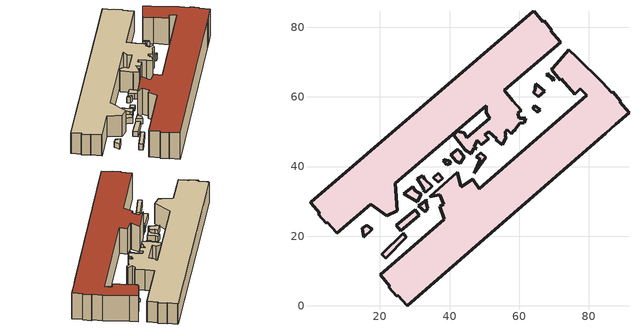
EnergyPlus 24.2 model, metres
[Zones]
Zone_0599100000470423
 floor ground (C_G): 26,21.55 24.7,23.09 30.08,27.53 31.22,25.98 z0; 43,40.93 41.95,41.51 40.39,43.42 42.32,45.01 42.85,44.42 43.31,44.06 43.24,44.01 44.27,42.88 z0; 37.97,36.7 36.73,35.51 35.31,36.72 36.77,38.09 z0; 32.43,33.18 32.63,33.55 30.69,36.49 32.25,37.41 32.82,36.4 35.01,34.35 33.1,32.55 z0; 30.7,29.89 26.84,32.22 29.43,34.27 30.11,33.03 31.8,31.98 z0; 83.91,64.25 86.59,61.16 86.91,61.44 89.16,58.83 88.84,58.55 91.54,55.44 87.74,52.14 84.83,49.6 27.82,0 25.14,3.09 24.82,2.82 22.57,5.39 22.89,5.67 20.19,8.77 20.05,8.91 38.41,24.84 37.24,28.6 38.37,29.16 37.21,31.9 34.37,31.36 42.24,38.44 43.26,34.48 43.36,34.3 43.42,34.24 46.64,36.31 48.58,33.68 79.39,60.42 77.54,62.41 75.96,60.72 72.02,65.28 71.83,64.85 69.33,67.83 69.46,68.27 69.57,68.24 74.2,73.54 76.52,71.34 z0; 50.39,42.65 47.04,38.15 48.75,42.11 47.59,42.82 48.93,44 z0; 47.91,47.57 47.1,45.71 47.74,45.11 47.7,45.06 46.89,45.23 46.21,43.68 44.3,44.86 44.41,44.96 41.27,48.92 42.11,50.14 44.17,49.71 44.97,48.27 51.58,53.86 50.57,55.43 50.49,57.46 24.42,35.19 25.04,27.26 22.02,25.86 17.41,29.2 7.63,20.84 7.54,20.93 4.9,24.02 4.57,23.74 2.33,26.35 2.66,26.63 0.1,29.63 0.15,29.67 0.05,29.79 64.1,84.63 64.21,84.5 64.28,84.56 66.84,81.57 67.16,81.85 69.41,79.22 69.09,78.95 71.73,75.86 71.87,75.73 55.77,61.97 58.12,58.89 60.62,56.23 59.65,55.38 59.97,53.84 61.9,53.94 61.52,52.62 60.19,52.48 58.83,50.76 58.95,50.58 58.49,50.33 57.74,49.38 56.61,50.5 55.9,49.77 56.26,49.15 55.83,48.93 56.24,48.48 55.12,46.21 53.25,47.7 53.48,47.92 51.23,50.07 50.17,49.14 51.2,48.04 49.09,46.25 z0; 67.83,66.39 68.23,66.7 68.27,66.75 68.58,66.3 70.05,65.23 69.74,64.6 69.1,65.54 68.68,65.97 z0; 27.61,19.66 21.6,13.72 20.48,14.85 26.64,20.79 z0; 63.84,56.78 64.53,57.42 66.11,56.33 65.18,55.66 z0; 17.83,22.03 15.32,19.68 14.92,22.22 16.18,23.09 z0; 39.93,41.65 40.31,40.99 39.21,40.53 38.19,41.6 38.81,42.11 38.89,41.85 z0; 67.36,61.65 65.41,60.12 64.06,61.31 64.52,61.69 64.72,63.84 z0; 31.07,28.67 32.05,29.26 33.16,30.27 33.62,30.2 33.17,29.93 33.69,28.07 33.04,27.01 z0
 wall outside (C_F): 30.08,27.53 24.7,23.09 26,21.55 31.22,25.98 30.08,27.53 z0:2.32; 41.95,41.51 43,40.93 44.27,42.88 43.24,44.01 43.31,44.06 42.85,44.42 42.32,45.01 40.39,43.42 41.95,41.51 / 32.43,33.18 33.1,32.55 35.01,34.35 32.82,36.4 32.25,37.41 30.69,36.49 32.63,33.55 32.43,33.18 z0:2.33; 37.97,36.7 36.77,38.09 35.31,36.72 36.73,35.51 37.97,36.7 z0:1.44; 26.84,32.22 30.7,29.89 31.8,31.98 30.11,33.03 29.43,34.27 26.84,32.22 z0:2.47; 88.84,58.55 89.16,58.83 86.91,61.44 86.59,61.16 83.91,64.25 76.52,71.34 74.2,73.54 69.57,68.24 69.46,68.27 69.33,67.83 71.83,64.85 72.02,65.28 75.96,60.72 77.54,62.41 79.39,60.42 48.58,33.68 46.64,36.31 43.42,34.24 43.36,34.3 43.26,34.48 42.24,38.44 34.37,31.36 37.21,31.9 38.37,29.16 37.24,28.6 38.41,24.84 20.05,8.91 20.19,8.77 22.89,5.67 22.57,5.39 24.82,2.82 25.14,3.09 27.82,0 84.83,49.6 87.74,52.14 91.54,55.44 88.84,58.55 z0:11.5; 48.93,44 47.59,42.82 48.75,42.11 47.04,38.15 50.39,42.65 48.93,44 z0:2.57; 69.41,79.22 67.16,81.85 66.84,81.57 64.28,84.56 64.21,84.5 64.1,84.63 0.05,29.79 0.15,29.67 0.1,29.63 2.66,26.63 2.33,26.35 4.57,23.74 4.9,24.02 7.54,20.93 7.63,20.84 17.41,29.2 22.02,25.86 25.04,27.26 24.42,35.19 50.49,57.46 50.57,55.43 51.58,53.86 44.97,48.27 44.17,49.71 42.11,50.14 41.27,48.92 44.41,44.96 44.3,44.86 46.21,43.68 46.89,45.23 47.7,45.06 47.74,45.11 47.1,45.71 47.91,47.57 49.09,46.25 51.2,48.04 50.17,49.14 51.23,50.07 53.48,47.92 53.25,47.7 55.12,46.21 56.24,48.48 55.83,48.93 56.26,49.15 55.9,49.77 56.61,50.5 57.74,49.38 58.49,50.33 58.95,50.58 58.83,50.76 60.19,52.48 61.52,52.62 61.9,53.94 59.97,53.84 59.65,55.38 60.62,56.23 58.12,58.89 55.77,61.97 71.87,75.73 71.73,75.86 69.09,78.95 69.41,79.22 z0:9.12; 68.23,66.7 67.83,66.39 68.68,65.97 69.1,65.54 69.74,64.6 70.05,65.23 68.58,66.3 68.27,66.75 68.23,66.7 z0:2.08; 21.6,13.72 27.61,19.66 26.64,20.79 20.48,14.85 21.6,13.72 z0:2.39; 63.84,56.78 65.18,55.66 66.11,56.33 64.53,57.42 63.84,56.78 z0:2.66; 16.18,23.09 14.92,22.22 15.32,19.68 17.83,22.03 16.18,23.09 z0:2.38; 39.21,40.53 40.31,40.99 39.93,41.65 38.89,41.85 38.81,42.11 38.19,41.6 39.21,40.53 z0:2.42; 67.36,61.65 64.72,63.84 64.52,61.69 64.06,61.31 65.41,60.12 67.36,61.65 z0:1.45; 33.04,27.01 33.69,28.07 33.17,29.93 33.62,30.2 33.16,30.27 32.05,29.26 31.07,28.67 33.04,27.01 z0:2.4; 24.7,23.09 26,21.55 31.22,25.98 30.08,27.53 z2.32; 42.32,45.01 40.39,43.42 41.95,41.51 43,40.93 44.27,42.88 43.24,44.01 43.31,44.06 42.85,44.42 z2.33; 36.73,35.51 37.97,36.7 36.77,38.09 35.31,36.72 z1.44; 32.63,33.55 32.43,33.18 33.1,32.55 35.01,34.35 32.82,36.4 32.25,37.41 30.69,36.49 z2.33; 30.7,29.89 31.8,31.98 30.11,33.03 29.43,34.27 26.84,32.22 z2.47; 47.04,38.15 50.39,42.65 48.93,44 47.59,42.82 48.75,42.11 z2.57; 47.1,45.71 47.91,47.57 49.09,46.25 51.2,48.04 50.17,49.14 51.23,50.07 53.48,47.92 53.25,47.7 55.12,46.21 56.24,48.48 55.83,48.93 56.26,49.15 55.9,49.77 56.61,50.5 57.74,49.38 58.49,50.33 58.95,50.58 58.83,50.76 60.19,52.48 61.52,52.62 61.9,53.94 59.97,53.84 59.65,55.38 60.62,56.23 58.12,58.89 55.77,61.97 71.87,75.73 71.73,75.86 69.09,78.95 69.41,79.22 67.16,81.85 66.84,81.57 64.28,84.56 64.21,84.5 64.1,84.63 0.05,29.79 0.15,29.67 0.1,29.63 2.66,26.63 2.33,26.35 4.57,23.74 4.9,24.02 7.54,20.93 7.63,20.84 17.41,29.2 22.02,25.86 25.04,27.26 24.42,35.19 50.49,57.46 50.57,55.43 51.58,53.86 44.97,48.27 44.17,49.71 42.11,50.14 41.27,48.92 44.41,44.96 44.3,44.86 46.21,43.68 46.89,45.23 47.7,45.06 47.74,45.11 z9.12; 69.74,64.6 70.05,65.23 68.58,66.3 68.27,66.75 68.23,66.7 67.83,66.39 68.68,65.97 69.1,65.54 z2.08; 20.48,14.85 21.6,13.72 27.61,19.66 26.64,20.79 z2.39; 64.53,57.42 63.84,56.78 65.18,55.66 66.11,56.33 z2.66; 17.83,22.03 16.18,23.09 14.92,22.22 15.32,19.68 z2.38; 40.31,40.99 39.93,41.65 38.89,41.85 38.81,42.11 38.19,41.6 39.21,40.53 z2.42; 65.41,60.12 67.36,61.65 64.72,63.84 64.52,61.69 64.06,61.31 z1.45; 32.05,29.26 31.07,28.67 33.04,27.01 33.69,28.07 33.17,29.93 33.62,30.2 33.16,30.27 z2.4
 roof outside (C_R): 86.59,61.16 83.91,64.25 76.52,71.34 74.2,73.54 69.57,68.24 69.46,68.27 69.33,67.83 71.83,64.85 72.02,65.28 75.96,60.72 77.54,62.41 79.39,60.42 48.58,33.68 46.64,36.31 43.42,34.24 43.36,34.3 43.26,34.48 42.24,38.44 34.37,31.36 37.21,31.9 38.37,29.16 37.24,28.6 38.41,24.84 20.05,8.91 20.19,8.77 22.89,5.67 22.57,5.39 24.82,2.82 25.14,3.09 27.82,0 84.83,49.6 87.74,52.14 91.54,55.44 88.84,58.55 89.16,58.83 86.91,61.44 z11.5
[BUILDING]
Pand.0599100000470423: North Axis=0; Terrain=City; Loads Convergence Tolerance Value=0.04; Temperature Convergence Tolerance Value=0.4; Solar Distribution=FullExterior; Maximum Number of Warmup Days=25; Minimum Number of Warmup Days=1
[Site:Location]
Rotterdam.The.Hague.AP_ZH_NLD Design_Conditions: Latitude=51.96; Longitude=4.45; Time Zone=1; Elevation=-4.5
[SITE:GROUNDTEMPERATURE:BUILDINGSURFACE]
18, 18, 18, 18, 18, 18, 18, 18, 18, 18, 18, 18
[MATERIAL] Thermal Absorptance=0.9; Solar Absorptance=0.7; Visible Absorptance=0.7
Name | Roughness | Thickness | Conductivity | Density | Specific Heat
G.TI.2006-2014 | MediumSmooth | 0.15 | 0.06 | 540 | 1210
F.TI.2006-2014 | Rough | 0.3 | 0.12 | 1920 | 840
R.TI.2006-2014 | MediumRough | 0.2 | 0.08 | 1500 | 1000
[CONSTRUCTION]
C_G: G.TI.2006-2014
C_F: F.TI.2006-2014
C_R: R.TI.2006-2014
[ZONE]
Zone_0599100000470423: Type=1; Multiplier=1; Ceiling Height=Autocalculate; Volume=Autocalculate; Floor Area=autocalculate; Part of Total Floor Area=Yes
[ZONEINFILTRATION:DESIGNFLOWRATE]
Infil_Zone_0599100000470423: Zone or ZoneList or Space or SpaceList=Zone_0599100000470423; Schedule=AlwaysOn; Design Flow Rate Calculation Method=Flow/Area; Flow Rate per Floor Area=0.0015; Constant Term Coefficient=1; Temperature Term Coefficient=0; Velocity Term Coefficient=0; Velocity Squared Term Coefficient=0
[HVACTEMPLATE:ZONE:IDEALLOADSAIRSYSTEM]
Zone_0599100000470423: Maximum Heating Supply Air Temperature=50; Minimum Cooling Supply Air Temperature=13; Maximum Heating Supply Air Humidity Ratio=0.0156; Minimum Cooling Supply Air Humidity Ratio=0.0077; Heating Limit=NoLimit; Cooling Limit=NoLimit; Dehumidification Control Type=ConstantSensibleHeatRatio; Cooling Sensible Heat Ratio=0.7; Dehumidification Setpoint=60; Humidification Control Type=None; Humidification Setpoint=30; Outdoor Air Method=None; Outdoor Air Flow Rate per Person=0.00944; Outdoor Air Flow Rate per Zone Floor Area=0; Outdoor Air Flow Rate per Zone=0; Demand Controlled Ventilation Type=None; Outdoor Air Economizer Type=NoEconomizer; Heat Recovery Type=None; Sensible Heat Recovery Effectiveness=0.7; Latent Heat Recovery Effectiveness=0.65
[ZONECONTROL:THERMOSTAT]
ThermostatControl_Zone_0599100000470423: Zone or ZoneList=Zone_0599100000470423; Control Type Schedule=DualSetpointControlType; Control 1=Thermostat_Zone_0599100000470423; Temperature Difference Between Cutout And Setpoint=0
[THERMOSTATSETPOINT:DUALSETPOINT]
Thermostat_Zone_0599100000470423: Heating Setpoint Temperature Schedule=HeatingSetpoint_Zone_0599100000470423; Cooling Setpoint Temperature Schedule=CoolingSetpoint_Zone_0599100000470423
[SCHEDULE:COMPACT]
HeatingSetpoint_Zone_0599100000470423: Through: 12/31, For: AllDays, Until: 24:00, 21
CoolingSetpoint_Zone_0599100000470423: Through: 12/31, For: AllDays, Until: 24:00, 24
DualSetpointControlType: Through: 12/31, For: AllDays, Until: 24:00, 4
AlwaysOn: Through: 12/31, For: AllDays, Until: 24:00, 1
